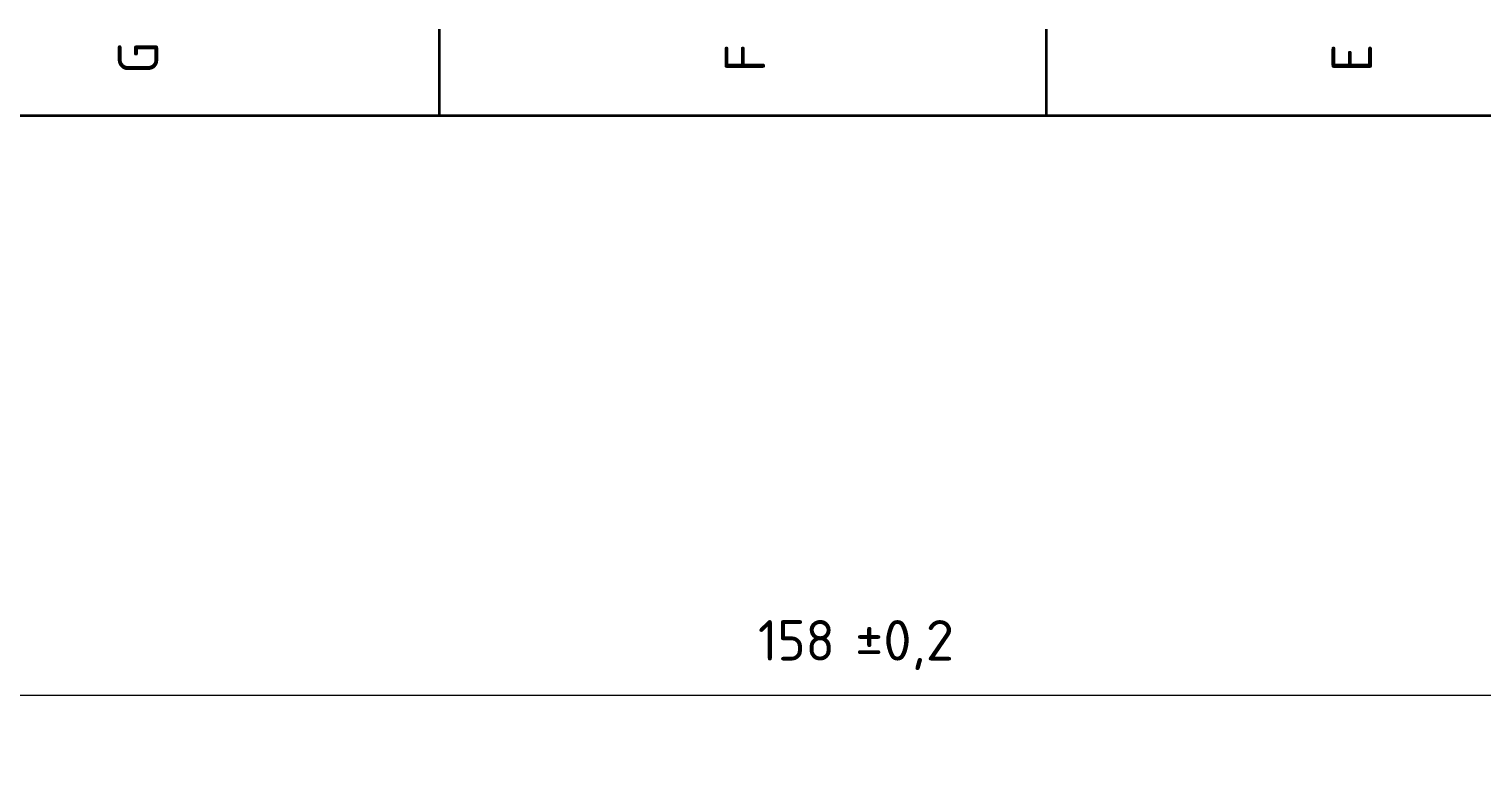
# Model space of a CAD drawing. Extents: x 0 to 420, y 0 to 297.
# Drawn here: x 69.5 to 195.2, y 229.5 to 294.5 of the extents above; entities that cross this region are included whole.
import ezdxf
from ezdxf.enums import TextEntityAlignment as Align

# ---------------------------------------------------------------- set-up
doc = ezdxf.new("R2010")
doc.units = 0
doc.layers.get('0').update_dxf_attribs({"lineweight": 13})
doc.styles.get("Standard").update_dxf_attribs({"font": 'isocp.shx'})
doc.dimstyles.get("Standard").update_dxf_attribs({"dimtxt": 2.5, "dimasz": 2.5, "dimexe": 1.25, "dimexo": 0.625, "dimtad": 1, "dimcen": 2.5, "dimadec": 0, "dimazin": 0, "dimtfac": 1, "dimtmove": 0, "dimatfit": 0, "dimfxl": 1, "dimarcsym": 0})

# ---------------------------------------------------------------- blocks, each defined once
blk = doc.blocks.new('BLOCK1664')
at = {"color": 7, "lineweight": 18, "width": 0.863838}
blk.add_text('E', height=3.5, rotation=90, dxfattribs=at).set_placement((185.673782, 290.776215), (185.673782, 293.223755), align=Align.FIT)
blk = doc.blocks.new('BLOCK1666')
at = {"color": 7, "lineweight": 18, "width": 0.863838}
blk.add_text('F', height=3.5, rotation=90, dxfattribs=at).set_placement((133.173782, 290.776215), (133.173782, 293.223755), align=Align.FIT)
blk = doc.blocks.new('BLOCK1668')
at = {"color": 7, "lineweight": 18, "width": 0.933329}
blk.add_text('G', height=3.5, rotation=90, dxfattribs=at).set_placement((80.673775, 290.600006), (80.673775, 293.399994), align=Align.FIT)
blk = doc.blocks.new('*D71')
at = {"color": 7, "lineweight": 18}
for p, q in [((62.03125, 167.439701), (62.03125, 238.86713)), ((220.031258, 175.665539), (220.031258, 238.86713)), ((64.929024, 236.86713), (217.133484, 236.86713))]:
    blk.add_line(p, q, dxfattribs=at)
for points in [[(64.929024, 237.643589), (62.03125, 236.86713), (64.929024, 236.090672)], [(217.133484, 236.090672), (220.031258, 236.86713), (217.133484, 237.643589)]]:
    blk.add_lwpolyline(points, close=True, dxfattribs=at)
for points in [[(64.929024, 237.643589), (62.03125, 236.86713), (64.929024, 237.643589), (64.929024, 236.090672)], [(217.133484, 236.090672), (220.031258, 236.86713), (217.133484, 236.090672), (217.133484, 237.643589)]]:
    blk.add_solid(points, dxfattribs=at)
for s, width, p, p2 in [('158', 0.699227, (132.551709, 239.86713), (139.194366, 239.86713)), ('%%p0,2', 0.70409, (140.944366, 239.86713), (149.5108, 239.86713))]:
    blk.add_text(s, height=3.5, dxfattribs=dict(at, width=width)).set_placement(p, p2, align=Align.FIT)

msp = doc.modelspace()

# ---------------------------------------------------------------- linework, layer by layer
at = {"color": 7, "lineweight": 35}
for p, q in [((105, 287), (105, 294.5)), ((157.5, 287), (157.5, 294.5)), ((410, 287), (10, 287))]:
    msp.add_line(p, q, dxfattribs=at)

# ---------------------------------------------------------------- block references
at = {"lineweight": 0}
for name in ['BLOCK1668', 'BLOCK1666', 'BLOCK1664']:
    msp.add_blockref(name, (0, 0), dxfattribs=at)

# ---------------------------------------------------------------- dimensions: what is measured, and where the dimension line sits
at = {"color": 0, "lineweight": 0}
dim = msp.add_linear_dim(base=(62.03125, 236.86713), p1=(220.031258, 175.665536), p2=(62.03125, 167.439699), angle=180, text='<>{}{%%p0,2}', dimstyle='STANDARD', override={"dimtol": 0, "dimlim": 0, "dimtp": 0.2, "dimtm": 0.2}, dxfattribs=at)
dim.commit()
dim.dimension.update_dxf_attribs({"geometry": '*D71', "text_midpoint": (141.031254, 236.86713), "dimtype": 160, "oblique_angle": 5156.620156})

doc.saveas('drawing.dxf')
